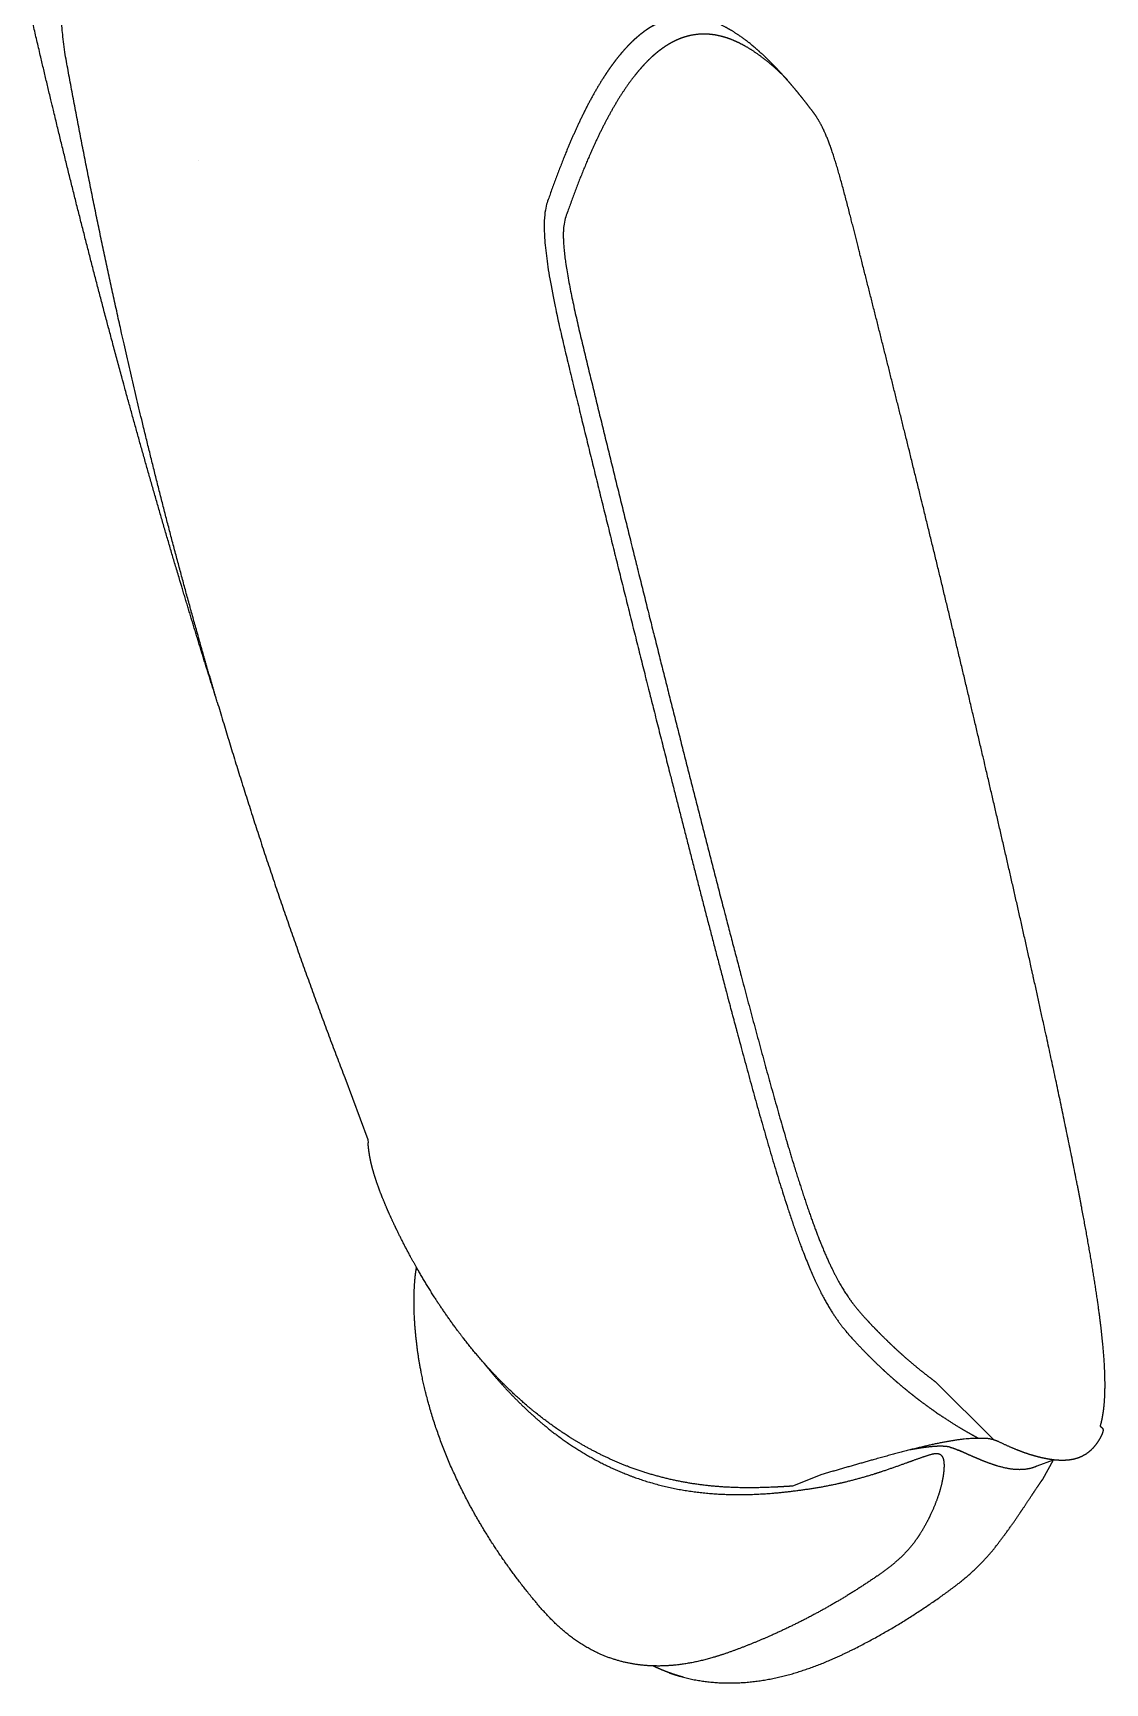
# Model space of a CAD drawing. Extents: x -912 to 8450, y -583 to 4401.
# Drawn here: x 2150.6 to 2296.3, y -582.7 to -358.5 of the extents above; entities that cross this region are included whole.
import ezdxf

# ---------------------------------------------------------------- set-up
doc = ezdxf.new("R2010")
doc.units = 0
doc.header["$MEASUREMENT"] = 0
doc.layers.add('4', color=7, linetype='CONTINUOUS')

msp = doc.modelspace()

# ---------------------------------------------------------------- linework, layer by layer
at = {"layer": '4', "color": 30, "linetype": 'CONTINUOUS'}
for p, q in [((2192.9869, -500.42522), (2196.1428, -508.83318)), ((2196.1428, -508.83318), (2196.1611, -509.3153)), ((2273.2477, -541.73344), (2281.2204, -549.6518)), ((2276.3875, -551.0427), (2276.7256, -551.1932)), ((2276.7256, -551.19311), (2277.8371, -551.68859)), ((2287.1205, -553.18827), (2289.3028, -552.36117)), ((2287.8727, -554.98532), (2289.3028, -552.36117)), ((2257.8455, -554.33579), (2253.8391, -555.92826))]:
    msp.add_line(p, q, dxfattribs=at)
msp.add_lwpolyline([(2173.063, -375.8564), (2173.0622, -375.85588, 0.0008693923), (2173.0614, -375.8554, 0.0009631841), (2173.0608, -375.85497, 0.0012134514), (2173.0602, -375.85458, 0.0017275494), (2173.0596, -375.85424, 0.002464567), (2173.0591, -375.85395, 0.003535208), (2173.0587, -375.85372, 0.005149987), (2173.0584, -375.85353, 0.0075919823), (2173.0581, -375.85338, 0.0116532), (2173.0579, -375.85329, 0.018186081), (2173.0577, -375.85323, 0.031172141), (2173.0576, -375.85321, 0.056146357), (2173.0575, -375.85323, 0.11514064), (2173.0575, -375.85327, 0.17388553), (2173.0574, -375.85334, 0.12123197), (2173.0575, -375.85344, 0.060594101), (2173.0575, -375.85356, 0.032379991), (2173.0576, -375.85369, 0.019232701), (2173.0577, -375.85383, 0.012416541), (2173.0578, -375.85399, 0.0083204106), (2173.0579, -375.85416, 0.0058159419), (2173.058, -375.85434, 0.0039922054), (2173.0581, -375.85453, 0.0027607516), (2173.0583, -375.85471, 0.0017208629), (2173.0584, -375.8549, 0.000960499), (2173.0586, -375.85509, 0.0002327472), (2173.0587, -375.85529, -0.0003489058), (2173.0588, -375.85548, -0.000965563), (2173.059, -375.85566, -0.001511441), (2173.0591, -375.85584, -0.0021315721), (2173.0592, -375.85602, -0.0027410379), (2173.0594, -375.8562, -0.0034607439), (2173.0595, -375.85636, -0.004237401), (2173.0596, -375.85652, -0.0051727327), (2173.0597, -375.85667, -0.0062629759), (2173.0598, -375.85682, -0.007591761), (2173.0598, -375.85695, -0.0092388478), (2173.0599, -375.85708, -0.011265997), (2173.0599, -375.8572, -0.013897674), (2173.06, -375.85731, -0.017148777), (2173.06, -375.85741, -0.021461652), (2173.06, -375.8575, -0.026650371), (2173.06, -375.85758, -0.033230585), (2173.06, -375.85766, -0.040090617), (2173.06, -375.85772, -0.046777672), (2173.06, -375.85778, -0.050402399), (2173.0599, -375.85783, -0.050132727), (2173.0599, -375.85787, -0.04551723), (2173.0598, -375.85791, -0.038777495), (2173.0598, -375.85794, -0.031610666), (2173.0597, -375.85796, -0.025290789), (2173.0596, -375.85797, -0.020002268), (2173.0595, -375.85798, -0.015871138), (2173.0594, -375.85799, -0.012503602), (2173.0593, -375.85799, -0.009931574), (2173.0592, -375.85799, -0.0077467381), (2173.0591, -375.85798, -0.0060668983), (2173.059, -375.85797, -0.0045425211), (2173.0588, -375.85796, -0.0033472927), (2173.0587, -375.85795, -0.0021779408), (2173.0586, -375.85794, -0.001230551), (2173.0585, -375.85792, -0.0002333567), (2173.0584, -375.85791, 0.0006142774), (2173.0582, -375.85789, 0.0015611452), (2173.0581, -375.85788, 0.0024158274), (2173.058, -375.85787, 0.0034069889), (2173.0579, -375.85786, 0.0043595537), (2173.0578, -375.85786, 0.0054788363), (2173.0577, -375.85786, 0.0066156112), (2173.0576, -375.85786, 0.007939583), (2173.0575, -375.85786, 0.0093327227), (2173.0574, -375.85787, 0.010900154), (2173.0573, -375.85788, 0.012572287), (2173.0572, -375.85789, 0.014334452), (2173.0571, -375.85791, 0.016112044), (2173.057, -375.85794, 0.017700224), (2173.057, -375.85796, 0.019179134), (2173.0569, -375.858, 0.020032544), (2173.0568, -375.85803, 0.020189769), (2173.0568, -375.85807, 0.019409101), (2173.0567, -375.85811, 0.017993756), (2173.0567, -375.85816, 0.013936146), (2173.0566, -375.8582, 0.011694465), (2173.0566, -375.85825, 0.014777859), (2173.0566, -375.85829, 0.0005592636), (2173.0565, -375.85835, -0.026695047), (2173.0564, -375.85842, -0.014512137), (2173.0563, -375.85852, -0.0061686081)], format="xyb", dxfattribs=at)
for points, knots in [([(2175.6577, -449.41615), (2173.9307, -443.96458), (2172.2412, -438.50117), (2170.5879, -433.0268), (2166.6326, -419.62216), (2162.8802, -406.15965), (2160.731, -398.18706), (2156.8697, -383.37848), (2153.2297, -368.51484), (2151.5997, -361.65961), (2149.7427, -353.61319), (2147.9478, -345.55306), (2147.6857, -344.37), (2147.2573, -342.42578), (2146.8325, -340.48076), (2146.6645, -339.71992), (2146.2443, -337.85831), (2145.7915, -336.00446), (2145.5064, -334.91175), (2145.1304, -333.58228), (2144.7133, -332.2659), (2144.6291, -332.02775), (2144.4213, -331.26173), (2144.33, -330.47074), (2144.323, -329.92655), (2144.3957, -329.09341), (2144.5899, -328.28153), (2144.6779, -328.00368), (2146.467, -322.09532), (2149.3232, -316.52318), (2152.9411, -311.74771), (2159.4567, -305.71177), (2167.1831, -301.60715), (2169.8465, -300.47677), (2172.6175, -299.57626), (2175.4431, -298.92538), (2175.4695, -298.91846), (2175.5226, -298.9054), (2175.5769, -298.89883), (2175.6045, -298.89827), (2175.6963, -298.90995), (2175.7796, -298.95682), (2175.8281, -299.00534), (2175.8603, -299.06477), (2175.8757, -299.12837)], [0, 0, 0, 0, 0, 0, 0.16758705, 0.16758705, 0.16758705, 0.40958533, 0.40958533, 0.40958533, 0.6161204, 0.6161204, 0.6161204, 0.65164033, 0.65164033, 0.65164033, 0.67447881, 0.67447881, 0.67447881, 0.7075786, 0.7075786, 0.7075786, 0.71497551, 0.71497551, 0.71497551, 0.73084429, 0.73084429, 0.73084429, 0.73936002, 0.73936002, 0.73936002, 0.91144381, 0.91144381, 0.91144381, 0.99646796, 0.99646796, 0.99646796, 0.99727664, 0.99727664, 0.99727664, 0.99808447, 0.99808447, 0.99808447, 1, 1, 1, 1, 1, 1]), ([(2250.1599, -361.81156), (2248.8392, -360.55294), (2247.5609, -359.48315), (2246.3256, -358.60027), (2242.8653, -356.56266), (2239.7479, -355.96945), (2237.8429, -356.14147), (2234.2727, -357.44082), (2231.1227, -360.39015), (2229.6375, -362.21022), (2226.885, -366.34424), (2224.3924, -371.45865), (2223.2284, -374.157), (2222.0595, -377.16811), (2220.9316, -380.3283), (2220.8815, -380.4714), (2220.7807, -380.75804), (2220.6751, -381.04434), (2220.6218, -381.19075), (2220.5141, -381.49666), (2220.4115, -381.8398), (2220.3624, -382.02431), (2220.2358, -382.57596), (2220.1414, -383.26726), (2220.0995, -383.78091), (2220.0703, -384.78288), (2220.1216, -386.04692), (2220.1562, -386.59248), (2220.2407, -387.59205), (2220.3696, -388.69897), (2220.43, -389.17272), (2220.6303, -390.61608), (2220.8897, -392.17043), (2221.0839, -393.23185), (2221.4542, -395.12397), (2221.8668, -397.05475), (2222.0497, -397.88612), (2222.4256, -399.55328), (2222.8176, -401.22515), (2223.0166, -402.06128), (2223.4395, -403.81803), (2223.8665, -405.5742), (2224.0907, -406.49458), (2226.0808, -414.67054), (2228.0904, -422.84887), (2229.8863, -430.10543), (2232.7115, -441.44232), (2235.5657, -452.76849), (2236.5974, -456.84536), (2238.6687, -464.99465), (2240.7583, -473.13058), (2241.8082, -477.19403), (2243.3347, -483.05878), (2244.8769, -488.90039), (2245.3535, -490.69825), (2246.6504, -495.56694), (2247.9605, -500.40228), (2248.7943, -503.43385), (2250.1133, -508.12268), (2251.4497, -512.62538), (2251.9333, -514.2177), (2252.9022, -517.31755), (2253.863, -520.19045), (2254.3392, -521.55753), (2255.0746, -523.57168), (2255.7823, -525.36), (2256.0356, -525.97952), (2256.7797, -527.73914), (2257.4808, -529.22384), (2257.9268, -530.09552), (2258.8668, -531.79729), (2259.7269, -533.10012), (2260.1769, -533.72207), (2261.0484, -534.83964), (2261.8793, -535.78163), (2262.2885, -536.22778), (2263.8951, -537.94298), (2265.4644, -539.49111), (2266.6184, -540.56462), (2269.9286, -543.47274), (2273.1104, -545.8178), (2275.1558, -547.16985), (2277.1676, -548.37853), (2279.1447, -549.44088)], [0, 0, 0, 0, 0, 0, 0.070759012, 0.070759012, 0.070759012, 0.20521015, 0.20521015, 0.20521015, 0.33966461, 0.33966461, 0.33966461, 0.46806762, 0.46806762, 0.46806762, 0.47413516, 0.47413516, 0.47413516, 0.48020269, 0.48020269, 0.48020269, 0.48630749, 0.48630749, 0.48630749, 0.49706003, 0.49706003, 0.49706003, 0.50415795, 0.50415795, 0.50415795, 0.50914527, 0.50914527, 0.50914527, 0.51889605, 0.51889605, 0.51889605, 0.5262082, 0.5262082, 0.5262082, 0.53352074, 0.53352074, 0.53352074, 0.54157355, 0.54157355, 0.54157355, 0.60504466, 0.60504466, 0.60504466, 0.64076432, 0.64076432, 0.64076432, 0.67648395, 0.67648395, 0.67648395, 0.69239605, 0.69239605, 0.69239605, 0.71964807, 0.71964807, 0.71964807, 0.73501939, 0.73501939, 0.73501939, 0.75040585, 0.75040585, 0.75040585, 0.75920658, 0.75920658, 0.75920658, 0.7767378, 0.7767378, 0.7767378, 0.7977942, 0.7977942, 0.7977942, 0.81883459, 0.81883459, 0.81883459, 0.88106968, 0.88106968, 0.88106968, 1, 1, 1, 1, 1, 1]), ([(2253.1779, -364.89189), (2250.5876, -362.29319), (2248.157, -360.40672), (2245.8903, -359.22507), (2242.7104, -358.39666), (2239.8378, -358.81893), (2238.9083, -359.09083), (2236.8111, -360.00586), (2234.8673, -361.52562), (2233.8022, -362.56943), (2231.7557, -364.96822), (2229.857, -367.93149), (2228.942, -369.53747), (2227.2397, -372.84631), (2225.6397, -376.53702), (2224.8927, -378.38898), (2224.1074, -380.4638), (2223.341, -382.60833), (2223.285, -382.76544), (2223.1792, -383.06318), (2223.0741, -383.3636), (2223.0255, -383.50855), (2222.9344, -383.80577), (2222.8542, -384.14257), (2222.8185, -384.3194), (2222.72, -384.91645), (2222.6712, -385.68549), (2222.6681, -386.30935), (2222.7264, -387.44408), (2222.8886, -388.87348), (2222.9548, -389.38206), (2223.0714, -390.18834), (2223.2134, -391.05402), (2223.2634, -391.34881), (2223.4283, -392.28811), (2223.6166, -393.27531), (2223.7541, -393.96337), (2224.0533, -395.40552), (2224.38, -396.88414), (2224.5536, -397.65035), (2224.9182, -399.22888), (2225.2962, -400.81533), (2225.492, -401.629), (2225.7877, -402.84988), (2226.0841, -404.07088), (2226.1829, -404.47788), (2228.1612, -412.62243), (2230.1602, -420.77013), (2232.0735, -428.50965), (2235.0126, -440.31054), (2237.9834, -452.09974), (2239.0102, -456.1576), (2241.0694, -464.26001), (2243.1469, -472.34916), (2244.1895, -476.38481), (2246.1794, -484.0305), (2248.1964, -491.63645), (2249.1561, -495.22182), (2250.4436, -499.9564), (2251.7525, -504.59653), (2252.0761, -505.73194), (2252.8551, -508.43315), (2253.6405, -511.06803), (2254.1001, -512.57453), (2255.0104, -515.47601), (2255.9117, -518.16459), (2256.3532, -519.43015), (2257.1579, -521.63382), (2257.9246, -523.54344), (2258.269, -524.35891), (2258.9431, -525.87494), (2259.5745, -527.145), (2259.8826, -527.72855), (2260.9201, -529.58326), (2261.853, -530.91335), (2262.4822, -531.70168), (2263.3011, -532.64895), (2264.1023, -533.51603), (2264.3043, -533.73191), (2266.3002, -535.84295), (2268.2381, -537.6934), (2269.9401, -539.17989), (2271.6083, -540.51897), (2273.2477, -541.73344)], [0, 0, 0, 0, 0, 0, 0.15102282, 0.15102282, 0.15102282, 0.22705651, 0.22705651, 0.22705651, 0.3283522, 0.3283522, 0.3283522, 0.42942741, 0.42942741, 0.42942741, 0.52283219, 0.52283219, 0.52283219, 0.53021129, 0.53021129, 0.53021129, 0.53678073, 0.53678073, 0.53678073, 0.54305471, 0.54305471, 0.54305471, 0.55633834, 0.55633834, 0.55633834, 0.56296307, 0.56296307, 0.56296307, 0.56627639, 0.56627639, 0.56627639, 0.57332594, 0.57332594, 0.57332594, 0.58080095, 0.58080095, 0.58080095, 0.5886629, 0.5886629, 0.5886629, 0.59259365, 0.59259365, 0.59259365, 0.66732205, 0.66732205, 0.66732205, 0.70657027, 0.70657027, 0.70657027, 0.74573273, 0.74573273, 0.74573273, 0.78087613, 0.78087613, 0.78087613, 0.79235541, 0.79235541, 0.79235541, 0.80840106, 0.80840106, 0.80840106, 0.82411512, 0.82411512, 0.82411512, 0.83760516, 0.83760516, 0.83760516, 0.8513667, 0.8513667, 0.8513667, 0.88545612, 0.88545612, 0.88545612, 0.89701578, 0.89701578, 0.89701578, 1, 1, 1, 1, 1, 1]), ([(2295.6826, -547.81712), (2295.8391, -547.27422), (2295.9785, -546.66947), (2296.0967, -545.98996), (2296.2845, -544.42787), (2296.3446, -542.43813), (2296.3369, -541.3027), (2296.2586, -539.37568), (2296.0746, -537.13278), (2295.9999, -536.337), (2295.7835, -534.27409), (2295.4925, -532.00654), (2295.2931, -530.58537), (2294.7325, -526.86438), (2294.0405, -522.83776), (2293.585, -520.3315), (2292.5304, -514.76088), (2291.3646, -508.99683), (2290.7123, -505.85012), (2288.9309, -497.40845), (2287.0559, -488.84257), (2285.8587, -483.46513), (2283.4204, -472.66632), (2280.9075, -461.80471), (2279.6352, -456.36261), (2277.062, -445.46338), (2274.4357, -434.54244), (2273.1105, -429.07932), (2270.6864, -419.16973), (2268.2274, -409.26239), (2267.1177, -404.8194), (2265.7459, -399.36063), (2264.3651, -393.90643), (2264.1067, -392.88958), (2263.5899, -390.85612), (2263.0757, -388.82245), (2262.8193, -387.80611), (2262.4305, -386.2641), (2262.043, -384.73335), (2261.9107, -384.21192), (2261.4265, -382.31076), (2260.9458, -380.45428), (2260.5987, -379.14417), (2259.9463, -376.80785), (2259.3131, -374.81414), (2259.0212, -373.96919), (2258.4568, -372.48493), (2257.9322, -371.35565), (2257.6823, -370.87566), (2257.2814, -370.18289), (2256.9031, -369.62361), (2256.7531, -369.41476), (2256.4668, -369.03264), (2256.1792, -368.65672), (2256.0417, -368.47843), (2254.7268, -366.78117), (2253.444, -365.23255), (2252.3216, -363.96832), (2251.2269, -362.82832), (2250.1599, -361.81156)], [0, 0, 0, 0, 0, 0, 0.047692531, 0.047692531, 0.047692531, 0.096856738, 0.096856738, 0.096856738, 0.12203504, 0.12203504, 0.12203504, 0.15937086, 0.15937086, 0.15937086, 0.2160119, 0.2160119, 0.2160119, 0.28255881, 0.28255881, 0.28255881, 0.39321811, 0.39321811, 0.39321811, 0.50390914, 0.50390914, 0.50390914, 0.6145843, 0.6145843, 0.6145843, 0.70462404, 0.70462404, 0.70462404, 0.72526482, 0.72526482, 0.72526482, 0.74590558, 0.74590558, 0.74590558, 0.75662456, 0.75662456, 0.75662456, 0.78517197, 0.78517197, 0.78517197, 0.81050932, 0.81050932, 0.81050932, 0.8354789, 0.8354789, 0.8354789, 0.85224292, 0.85224292, 0.85224292, 0.86761794, 0.86761794, 0.86761794, 1, 1, 1, 1, 1, 1]), ([(2253.8391, -555.92825), (2253.162, -555.97251), (2252.4846, -556.01377), (2251.8069, -556.05054), (2249.4773, -556.15682), (2247.1441, -556.18046), (2245.4891, -556.13889), (2242.1834, -555.91887), (2238.9102, -555.4054), (2237.286, -555.07015), (2234.6679, -554.39528), (2232.1137, -553.51667), (2231.1361, -553.14645), (2229.2048, -552.34782), (2227.3247, -551.43651), (2226.3983, -550.95368), (2224.5855, -549.94148), (2222.8323, -548.83059), (2221.9762, -548.25519), (2220.3147, -547.07409), (2218.7152, -545.81108), (2217.9403, -545.16808), (2216.6369, -544.03389), (2215.3789, -542.84973), (2214.8619, -542.34738), (2213.2687, -540.75055), (2211.7542, -539.08308), (2210.761, -537.92159), (2209.3306, -536.15126), (2208.0054, -534.37719), (2207.5739, -533.78423), (2206.6082, -532.42397), (2205.7069, -531.08081), (2205.2177, -530.32902), (2204.048, -528.47896), (2203.0101, -526.71729), (2202.4346, -525.70084), (2201.3891, -523.78733), (2200.5125, -522.0676), (2200.1184, -521.26775), (2199.4066, -519.77661), (2198.8197, -518.4611), (2198.5564, -517.8494), (2198.083, -516.70929), (2197.695, -515.6956), (2197.5216, -515.2215), (2197.0606, -513.89815), (2196.7314, -512.76373), (2196.562, -512.08087), (2196.3631, -511.10809), (2196.2382, -510.20686), (2196.2036, -509.901), (2196.1779, -509.60386), (2196.1611, -509.3153)], [0, 0, 0, 0, 0, 0, 0.030497292, 0.030497292, 0.030497292, 0.10477079, 0.10477079, 0.10477079, 0.1791187, 0.1791187, 0.1791187, 0.22605122, 0.22605122, 0.22605122, 0.27298374, 0.27298374, 0.27298374, 0.31935716, 0.31935716, 0.31935716, 0.3646531, 0.3646531, 0.3646531, 0.39709333, 0.39709333, 0.39709333, 0.46618825, 0.46618825, 0.46618825, 0.50098097, 0.50098097, 0.50098097, 0.54634332, 0.54634332, 0.54634332, 0.61430569, 0.61430569, 0.61430569, 0.68051116, 0.68051116, 0.68051116, 0.74552073, 0.74552073, 0.74552073, 0.80930072, 0.80930072, 0.80930072, 0.93342917, 0.93342917, 0.93342917, 1, 1, 1, 1, 1, 1]), ([(2265.2959, -568.1803), (2263.597, -569.35082), (2261.8344, -570.49099), (2260.0184, -571.59006), (2256.434, -573.61514), (2252.7041, -575.44723), (2250.8807, -576.27878), (2247.812, -577.57539), (2244.6755, -578.72179), (2243.4128, -579.13575), (2240.9603, -579.81358), (2238.4469, -580.22525), (2237.2356, -580.34955), (2235.5984, -580.40822), (2233.9652, -580.30832), (2232.1277, -580.1486), (2230.3086, -579.77737), (2228.544, -579.18155), (2226.2057, -578.12601), (2224.0733, -576.70299), (2222.3911, -575.40356), (2220.8694, -573.91931), (2219.4716, -572.32637), (2215.926, -568.0731), (2212.7356, -563.55675), (2210.3975, -559.69017), (2206.9021, -552.74296), (2204.489, -545.55721), (2203.666, -542.48009), (2202.8471, -538.07625), (2202.4817, -533.81822), (2202.4134, -532.55463), (2202.3725, -530.51165), (2202.4556, -528.60307), (2202.5149, -527.79221), (2202.601, -527.02705), (2202.7146, -526.36507), (2202.7276, -526.29304), (2202.7408, -526.22248)], [0, 0, 0, 0, 0, 0, 0.10371657, 0.10371657, 0.10371657, 0.19978907, 0.19978907, 0.19978907, 0.26309519, 0.26309519, 0.26309519, 0.32085176, 0.32085176, 0.32085176, 0.34078175, 0.34078175, 0.40837419, 0.40837419, 0.40837419, 0.4615021, 0.4615021, 0.508421, 0.508421, 0.508421, 0.72309476, 0.72309476, 0.72309476, 0.88169346, 0.88169346, 0.88169346, 0.94999237, 0.94999237, 0.94999237, 0.99445524, 0.99445524, 1, 1, 1, 1, 1, 1]), ([(2211.8474, -539.15035), (2212.6177, -540.12863), (2213.422, -541.08959), (2214.2542, -542.03116), (2216.5134, -544.46235), (2218.9408, -546.74196), (2220.5198, -548.08199), (2224.3878, -550.99181), (2228.6419, -553.32233), (2231.1883, -554.44105), (2236.7463, -556.29701), (2242.5592, -557.07969), (2245.6405, -557.2106), (2249.6418, -557.08309), (2253.6106, -556.63969), (2254.5292, -556.52363), (2256.3629, -556.27053), (2258.187, -555.9618), (2259.0956, -555.78854), (2260.9141, -555.39285), (2262.7065, -554.92684), (2263.6005, -554.67912), (2265.4395, -554.12413), (2267.1895, -553.52691), (2268.4182, -553.09347), (2269.5395, -552.68664), (2270.8921, -552.19982), (2271.4806, -551.9901), (2272.0067, -551.80809), (2272.8513, -551.53065), (2273.5061, -551.41328), (2273.8491, -551.46873), (2274.1694, -551.74298), (2274.3913, -552.3779), (2274.4417, -552.69237), (2274.4517, -553.06354), (2274.3953, -554.37852), (2274.1575, -555.68125), (2273.8467, -556.81968), (2273.2696, -558.40841), (2272.4994, -560.04516), (2272.2987, -560.44921), (2271.7322, -561.53885), (2271.0806, -562.62632), (2270.6266, -563.29401), (2269.4535, -564.78765), (2268.0447, -566.14342), (2267.1737, -566.86336), (2266.2447, -567.52656), (2265.2959, -568.1803)], [0, 0, 0, 0, 0, 0, 0.06269903, 0.06269903, 0.06269903, 0.16531984, 0.16531984, 0.16531984, 0.30250441, 0.30250441, 0.30250441, 0.45473715, 0.45473715, 0.45473715, 0.50071094, 0.50071094, 0.50071094, 0.54668264, 0.54668264, 0.54668264, 0.59326226, 0.59326226, 0.59326226, 0.64386452, 0.64386452, 0.66412911, 0.66412911, 0.69067975, 0.69067975, 0.69067975, 0.74467725, 0.74467725, 0.74467725, 0.76107957, 0.7814412, 0.7814412, 0.7814412, 0.86572808, 0.86572808, 0.86572808, 0.8930968, 0.8930968, 0.8930968, 0.93915446, 0.93915446, 0.93915446, 1, 1, 1, 1, 1, 1]), ([(2295.6829, -547.81707), (2295.738, -547.84978), (2295.7875, -547.88231), (2295.8313, -547.91448), (2295.9223, -547.99003), (2295.9831, -548.0665), (2296.0094, -548.11258), (2296.0573, -548.23612), (2296.0588, -548.37272), (2296.0464, -548.46205), (2295.9881, -548.69179), (2295.8841, -548.94006), (2295.8146, -549.08698), (2295.5605, -549.57884), (2295.2909, -550.0095), (2295.094, -550.28475), (2294.6883, -550.78337), (2294.2601, -551.18528), (2294.0409, -551.36395), (2293.1443, -551.99736), (2292.1745, -552.32873), (2291.4148, -552.44786), (2289.8275, -552.49066), (2288.138, -552.20748), (2287.2699, -552.00346), (2285.7737, -551.56141), (2284.2522, -550.9767), (2283.623, -550.71381), (2282.7562, -550.32496), (2281.8793, -549.90646), (2281.635, -549.79491), (2281.1849, -549.61738), (2280.6438, -549.50471), (2280.3914, -549.46799), (2280.007, -549.44821), (2279.5329, -549.44392), (2279.4096, -549.44261), (2279.1506, -549.44049), (2278.868, -549.44005), (2278.7211, -549.44152), (2278.1418, -549.45814), (2277.4784, -549.50727), (2276.9381, -549.56356), (2275.5145, -549.7521), (2273.7538, -550.08027), (2272.6095, -550.3229), (2270.5553, -550.80369), (2268.2629, -551.39882), (2267.3464, -551.644), (2265.511, -552.14644), (2263.6139, -552.68269), (2262.6774, -552.95024), (2261.1507, -553.38893), (2259.6145, -553.83066), (2259.0254, -553.99973), (2258.4357, -554.1683), (2257.8455, -554.33579)], [0, 0, 0, 0, 0, 0, 0.008516424, 0.008516424, 0.008516424, 0.020539022, 0.020539022, 0.020539022, 0.039593427, 0.039593427, 0.039593427, 0.066753387, 0.066753387, 0.066753387, 0.13153377, 0.13153377, 0.13153377, 0.19628762, 0.19628762, 0.19628762, 0.39066514, 0.39066514, 0.39066514, 0.58575762, 0.58575762, 0.58575762, 0.72235077, 0.72235077, 0.72235077, 0.77333203, 0.77333203, 0.77333203, 0.81172149, 0.81172149, 0.81172149, 0.82430531, 0.82430531, 0.82430531, 0.83688925, 0.83688925, 0.83688925, 0.87225138, 0.87225138, 0.87225138, 0.92125302, 0.92125302, 0.92125302, 0.95215426, 0.95215426, 0.95215426, 0.98168222, 0.98168222, 0.98168222, 1, 1, 1, 1, 1, 1]), ([(2275.285, -550.64597), (2275.117, -550.60558), (2274.9324, -550.57456), (2274.7277, -550.54716), (2274.3753, -550.51631), (2273.9519, -550.50985), (2273.7933, -550.511), (2273.4039, -550.52151), (2272.9555, -550.55167), (2272.6802, -550.57616), (2272.2922, -550.61759), (2271.8611, -550.67372), (2271.7579, -550.68763), (2271.4525, -550.72996), (2271.1255, -550.77967), (2270.9036, -550.81478), (2270.5519, -550.87307), (2270.1804, -550.93818), (2270.0506, -550.96132), (2269.9185, -550.98524), (2269.7842, -551.00996)], [0, 0, 0, 0, 0, 0, 0.32338998, 0.32338998, 0.32338998, 0.49923869, 0.49923869, 0.49923869, 0.72768469, 0.72768469, 0.72768469, 0.79763217, 0.79763217, 0.79763217, 0.93060524, 0.93060524, 0.93060524, 1, 1, 1, 1, 1, 1]), ([(2275.285, -550.64594), (2275.3539, -550.66192), (2275.4856, -550.69543), (2275.7297, -550.76772), (2275.9435, -550.84843), (2276.1417, -550.93406), (2276.2889, -550.99911), (2276.3875, -551.0427)], [0, 0, 0, 0, 0, 0, 0.25, 0.5, 1, 1, 1, 1, 1, 1]), ([(2287.1205, -553.18827), (2286.232, -553.60208), (2285.2847, -553.78472), (2284.2894, -553.77208), (2282.7592, -553.52676), (2281.1675, -553.0314), (2280.6452, -552.84846), (2279.7726, -552.51651), (2278.8911, -552.14828), (2278.5405, -551.99777), (2277.9675, -551.74696), (2277.3929, -551.49139), (2277.1705, -551.39191), (2276.9211, -551.2806), (2276.6718, -551.16917), (2276.6447, -551.15787), (2276.6117, -551.1421), (2276.5785, -551.12752), (2276.5721, -551.12482), (2276.5653, -551.12206), (2276.5586, -551.11882), (2276.5582, -551.11845), (2276.5575, -551.11789), (2276.5566, -551.1177), (2276.5561, -551.11769), (2276.5497, -551.11509), (2276.5435, -551.11196), (2276.5376, -551.10916), (2276.5311, -551.10689), (2276.5249, -551.10377), (2276.5246, -551.10334), (2276.5238, -551.10272), (2276.5229, -551.10258), (2276.5224, -551.10264), (2276.516, -551.10012), (2276.5098, -551.09686), (2276.5039, -551.09406), (2276.4974, -551.09192), (2276.4912, -551.08873), (2276.4909, -551.08823), (2276.4901, -551.08754), (2276.4892, -551.08748), (2276.4887, -551.0876), (2276.4754, -551.08252), (2276.4626, -551.07568), (2276.4503, -551.06911), (2276.4366, -551.06565), (2276.4238, -551.05874), (2276.4236, -551.05809), (2276.4228, -551.05725), (2276.4219, -551.05734), (2276.4213, -551.05762), (2276.4149, -551.05541), (2276.4089, -551.05125), (2276.4027, -551.0499), (2276.3965, -551.04668), (2276.3902, -551.04391), (2276.39, -551.04286), (2276.3896, -551.04268), (2276.3892, -551.04249)], [0, 0, 0, 0, 0, 0, 0.48622564, 0.48622564, 0.48622564, 0.72011421, 0.72011421, 0.72011421, 0.87375346, 0.87375346, 0.87375346, 0.97066926, 0.97066926, 0.97066926, 0.98239046, 0.98239046, 0.98239046, 0.98514406, 0.98514406, 0.98514406, 0.98532768, 0.98532768, 0.98532768, 0.98551135, 0.98551135, 0.98551135, 0.98808227, 0.98808227, 0.98808227, 0.98826596, 0.98826596, 0.98826596, 0.98844966, 0.98844966, 0.98844966, 0.99102034, 0.99102034, 0.99102034, 0.99120403, 0.99120403, 0.99120403, 0.99138768, 0.99138768, 0.99138768, 0.99688933, 0.99688933, 0.99688933, 0.99707274, 0.99707274, 0.99707274, 0.99725601, 0.99725601, 0.99725601, 0.99981688, 0.99981688, 0.99981688, 1, 1, 1, 1, 1, 1]), ([(2237.0945, -581.28619), (2237.4762, -581.42441), (2237.8613, -581.55386), (2238.2495, -581.67449), (2240.6204, -582.35264), (2243.0758, -582.70778), (2245.1381, -582.78641), (2250.405, -582.49642), (2255.4448, -581.1095), (2258.3887, -579.95511), (2263.7017, -577.40037), (2268.7316, -574.4775), (2271.0021, -573.03883), (2274.2947, -570.78797), (2277.3467, -568.43982), (2278.3029, -567.60421), (2279.8229, -566.11107), (2281.1498, -564.55655), (2281.6652, -563.90505), (2282.8856, -562.28526), (2283.9788, -560.73598), (2284.5841, -559.85721), (2285.9602, -557.8069), (2286.9249, -556.32776), (2287.3463, -555.69453), (2287.6618, -555.24746), (2287.8727, -554.98532)], [0, 0, 0, 0, 0, 0, 0.027336698, 0.027336698, 0.027336698, 0.16582491, 0.16582491, 0.16582491, 0.38435179, 0.38435179, 0.38435179, 0.57566242, 0.57566242, 0.57566242, 0.67240833, 0.67240833, 0.67240833, 0.7409972, 0.7409972, 0.7409972, 0.8430079, 0.8430079, 0.8430079, 1, 1, 1, 1, 1, 1])]:
    msp.add_open_spline(points, degree=5, knots=knots, dxfattribs=at)
at = {"layer": '4', "color": 3, "linetype": 'CONTINUOUS'}
msp.add_open_spline([(2175.6577, -449.41615), (2175.0848, -447.48359), (2174.5187, -445.54907), (2173.9592, -443.61263), (2170.721, -432.25826), (2167.7095, -420.84139), (2165.363, -411.33584), (2161.8474, -396.10394), (2158.6734, -380.80335), (2157.5325, -375.07519), (2156.2031, -368.13568), (2154.9281, -361.1873), (2154.7393, -359.9755), (2154.4716, -357.53257), (2154.5263, -355.07412), (2154.6593, -353.8467), (2155.0845, -351.92445), (2155.8855, -350.13777), (2156.2374, -349.50006), (2157.0494, -348.29334), (2158.0605, -347.25032), (2158.6116, -346.77638), (2159.8397, -345.89436), (2161.1977, -345.23475), (2161.9303, -344.95143), (2163.4288, -344.49559), (2164.971, -344.23873), (2165.7473, -344.15433), (2167.6758, -344.03816), (2169.6056, -344.11431), (2170.7516, -344.20767), (2174.0063, -344.55626), (2177.2571, -344.93609), (2179.3649, -345.19591), (2186.9106, -346.17523), (2194.43, -347.32978), (2199.8348, -348.25609), (2205.2481, -349.28448), (2210.6396, -350.41352), (2210.6669, -350.41837), (2210.7214, -350.42891), (2210.7744, -350.44598), (2210.8002, -350.45728), (2210.8573, -350.49312), (2210.9029, -350.54378), (2210.9246, -350.57755), (2210.9403, -350.61427), (2210.9499, -350.65256), (2211.205, -350.86618), (2211.4602, -351.07981), (2211.7153, -351.29343), (2211.9705, -351.50706), (2212.2256, -351.72068), (2213.3432, -351.94714), (2214.4599, -352.17782), (2215.5757, -352.4127), (2217.0611, -352.73115), (2218.5448, -353.05692), (2218.9154, -353.13843), (2219.6495, -353.29996), (2220.3885, -353.46132), (2220.7543, -353.54077), (2221.6018, -353.72309), (2222.4469, -353.89963), (2222.9228, -353.99696), (2223.7667, -354.16408), (2224.5468, -354.30714), (2224.8785, -354.36516), (2225.4109, -354.45293), (2225.867, -354.51866), (2226.0445, -354.54231), (2226.3729, -354.58219), (2226.6463, -354.60775), (2226.7706, -354.61727), (2226.976, -354.62935), (2227.1471, -354.63319), (2227.2179, -354.63338), (2227.3886, -354.63059), (2227.5279, -354.62072), (2227.6056, -354.6129), (2228.9279, -354.45661), (2230.2273, -354.38137), (2231.434, -354.38732), (2233.7679, -354.56014), (2236.0002, -355.06615), (2237.072, -355.4), (2238.1519, -355.83813), (2239.1881, -356.37282), (2239.234, -356.3949), (2239.2981, -356.43729), (2239.2833, -356.46079), (2239.2466, -356.46785), (2239.1828, -356.46818), (2239.0932, -356.46203)], degree=5, knots=[0, 0, 0, 0, 0, 0, 0.04012566, 0.04012566, 0.04012566, 0.2350511, 0.2350511, 0.2350511, 0.35141854, 0.35141854, 0.35141854, 0.3758485, 0.3758485, 0.3758485, 0.4002762, 0.4002762, 0.4002762, 0.4146996, 0.4146996, 0.4146996, 0.429123, 0.429123, 0.429123, 0.444797, 0.444797, 0.444797, 0.460471, 0.460471, 0.460471, 0.48363741, 0.48363741, 0.48363741, 0.52646626, 0.52646626, 0.52646626, 0.63709745, 0.63709745, 0.63709745, 0.63765771, 0.63765771, 0.63765771, 0.63821739, 0.63821739, 0.63821739, 0.63900261, 0.63900261, 0.63900261, 0.63900261, 0.63900261, 0.64570018, 0.64570018, 0.64570018, 0.64570018, 0.64570018, 0.668724, 0.668724, 0.668724, 0.67637436, 0.67637436, 0.67637436, 0.68382988, 0.68382988, 0.68382988, 0.69360377, 0.69360377, 0.69360377, 0.70153663, 0.70153663, 0.70153663, 0.70730908, 0.70730908, 0.70730908, 0.71315663, 0.71315663, 0.71315663, 0.71797877, 0.71797877, 0.71797877, 0.72575878, 0.72575878, 0.72575878, 0.85859281, 0.85859281, 0.85859281, 0.98759133, 0.98759133, 0.98759133, 0.99268469, 0.99268469, 0.99268469, 1, 1, 1, 1, 1, 1], dxfattribs=at)
at = {"layer": '4', "color": 30, "linetype": 'CONTINUOUS'}
for points in [[(2175.6577, -449.41615), (2178.7205, -459.74741), (2181.9763, -470.02245), (2185.4327, -480.2337), (2189.0975, -490.37259), (2192.9869, -500.42523)], [(2237.3173, -581.36536), (2236.8217, -581.19181), (2236.3315, -581.00355), (2235.8477, -580.80072), (2235.3709, -580.58356), (2234.9016, -580.35248)], [(2239.0335, -581.88931), (2238.6861, -581.79832), (2238.3406, -581.70044), (2237.9971, -581.59564), (2237.6559, -581.48393), (2237.3173, -581.36536)]]:
    msp.add_open_spline(points, degree=5, dxfattribs=at)

doc.saveas('drawing.dxf')
